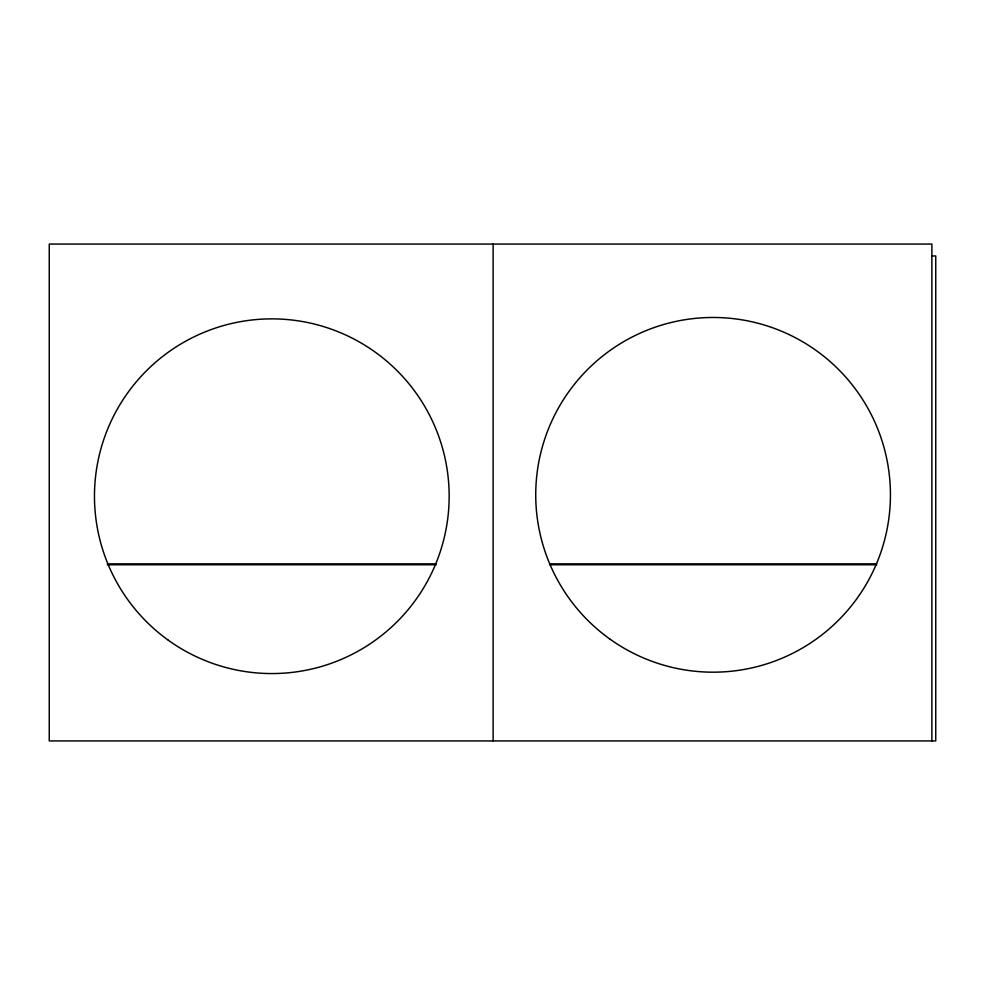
<?xml version="1.0" encoding="UTF-8"?>
<svg xmlns="http://www.w3.org/2000/svg" width="985" height="985" viewBox="0 0 985 985"><rect width="100%" height="100%" fill="white"/><g stroke="black" fill="none" stroke-linecap="round" stroke-linejoin="round"><path stroke-width="1.48" d="M931.884 255.94L935.75 255.94L935.75 740.929L49.25 740.929L49.25 244.071L931.884 244.071L931.884 740.929M107.365 563.863L436.293 563.863M549.889 563.863L876.65 563.863M107.365 564.762L436.318 564.762M549.889 564.762L876.65 564.762M493.128 244.071L493.128 740.929M168.373 640.275A177.349 177.349 0 0 0 448.286 513.776A177.349 177.349 0 0 0 198.785 334.604A177.349 177.349 0 0 0 168.373 640.275M609.641 638.883A177.349 177.349 0 0 0 889.566 512.397A177.349 177.349 0 0 0 640.053 333.213A177.349 177.349 0 0 0 609.641 638.883"/></g></svg>
